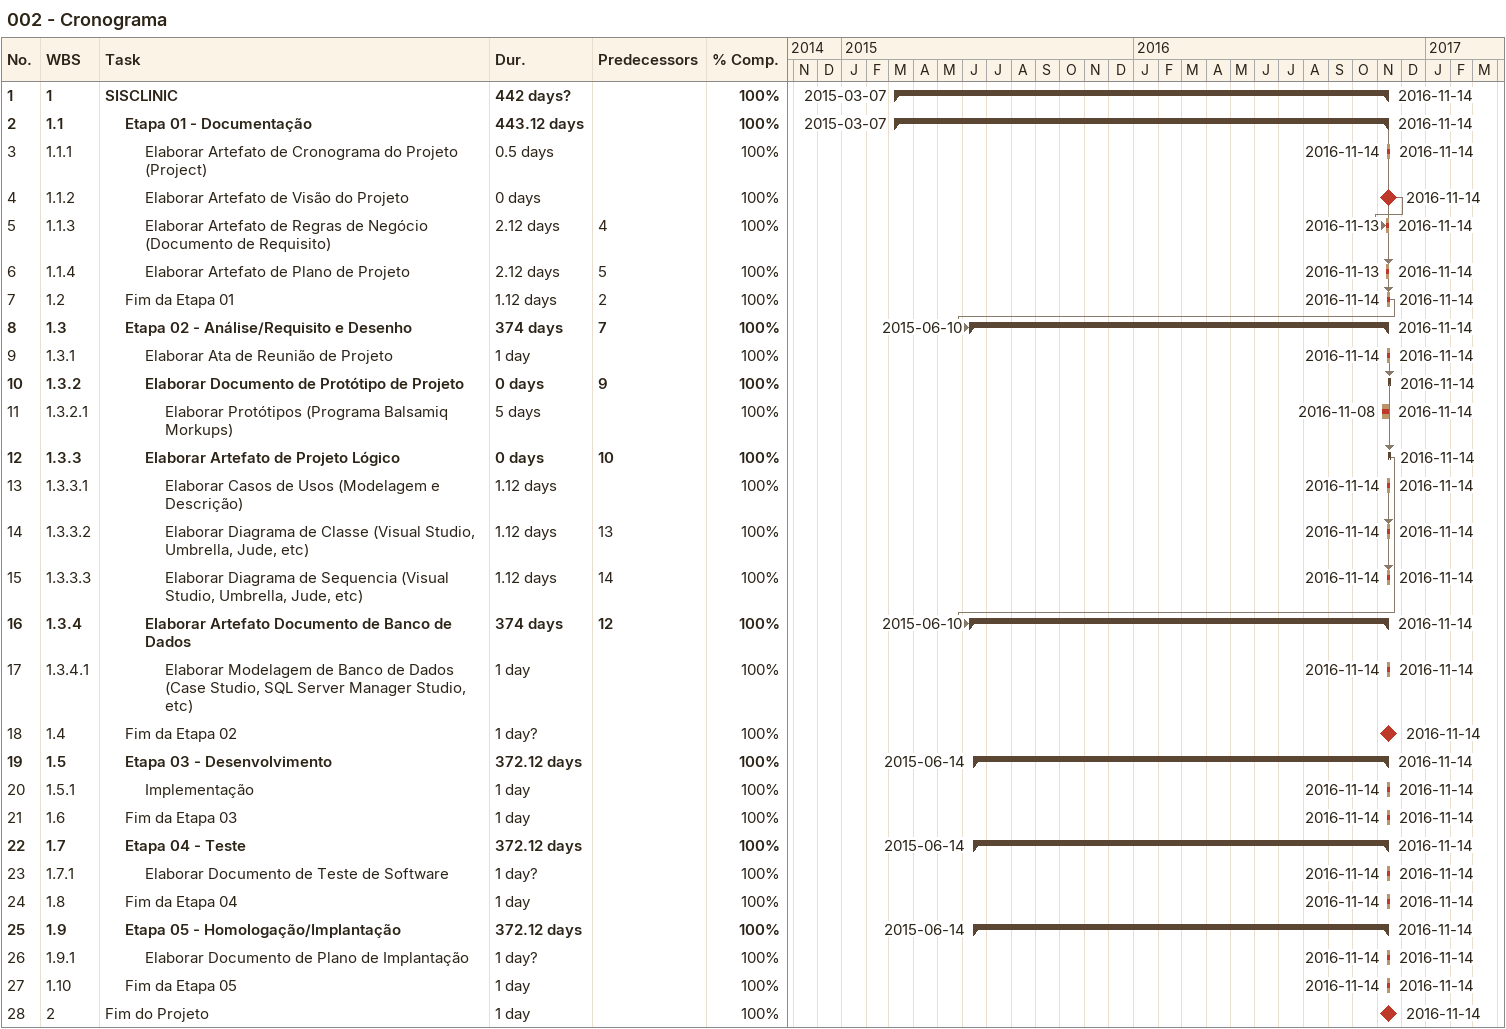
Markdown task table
002 - Cronograma

| ID | WBS | Task | Duration | Start | Finish | Predecessors | % complete |
|---|---|---|---|---|---|---|---|
| 1 | 1 | **SISCLINIC** | 442d? | 2015-03-07 | 2016-11-14 |  | 100 |
| 2 | 1.1 | **Etapa 01 - Documentação** | 443.12d | 2015-03-07 | 2016-11-14 |  | 100 |
| 3 | 1.1.1 | Elaborar Artefato de Cronograma do Projeto (Project) | 0.5d | 2016-11-14 | 2016-11-14 |  | 100 |
| 4 | 1.1.2 | Elaborar Artefato de Visão do Projeto | 0d | 2016-11-14 | 2016-11-14 |  | 100 |
| 5 | 1.1.3 | Elaborar Artefato de Regras de Negócio (Documento de Requisito) | 2.12d | 2016-11-13 | 2016-11-14 | 4 | 100 |
| 6 | 1.1.4 | Elaborar Artefato de Plano de Projeto | 2.12d | 2016-11-13 | 2016-11-14 | 5 | 100 |
| 7 | 1.2 | Fim da Etapa 01 | 1.12d | 2016-11-14 | 2016-11-14 | 2 | 100 |
| 8 | 1.3 | **Etapa 02 - Análise/Requisito e Desenho** | 374d | 2015-06-10 | 2016-11-14 | 7 | 100 |
| 9 | 1.3.1 | Elaborar Ata de Reunião de Projeto | 1d | 2016-11-14 | 2016-11-14 |  | 100 |
| 10 | 1.3.2 | **Elaborar Documento de Protótipo de Projeto** | 0d | 2016-11-14 | 2016-11-14 | 9 | 100 |
| 11 | 1.3.2.1 | Elaborar Protótipos (Programa Balsamiq Morkups) | 5d | 2016-11-08 | 2016-11-14 |  | 100 |
| 12 | 1.3.3 | **Elaborar Artefato de Projeto Lógico** | 0d | 2016-11-14 | 2016-11-14 | 10 | 100 |
| 13 | 1.3.3.1 | Elaborar Casos de Usos (Modelagem e Descrição) | 1.12d | 2016-11-14 | 2016-11-14 |  | 100 |
| 14 | 1.3.3.2 | Elaborar Diagrama de Classe (Visual Studio, Umbrella, Jude, etc) | 1.12d | 2016-11-14 | 2016-11-14 | 13 | 100 |
| 15 | 1.3.3.3 | Elaborar Diagrama de Sequencia (Visual Studio, Umbrella, Jude, etc) | 1.12d | 2016-11-14 | 2016-11-14 | 14 | 100 |
| 16 | 1.3.4 | **Elaborar Artefato Documento de Banco de Dados** | 374d | 2015-06-10 | 2016-11-14 | 12 | 100 |
| 17 | 1.3.4.1 | Elaborar Modelagem de Banco de Dados (Case Studio, SQL Server Manager Studio, etc) | 1d | 2016-11-14 | 2016-11-14 |  | 100 |
| 18 | 1.4 | Fim da Etapa 02 | 1d? | 2016-11-14 | 2016-11-14 |  | 100 |
| 19 | 1.5 | **Etapa 03 - Desenvolvimento** | 372.12d | 2015-06-14 | 2016-11-14 |  | 100 |
| 20 | 1.5.1 | Implementação | 1d | 2016-11-14 | 2016-11-14 |  | 100 |
| 21 | 1.6 | Fim da Etapa 03 | 1d | 2016-11-14 | 2016-11-14 |  | 100 |
| 22 | 1.7 | **Etapa 04 - Teste** | 372.12d | 2015-06-14 | 2016-11-14 |  | 100 |
| 23 | 1.7.1 | Elaborar Documento de Teste de Software | 1d? | 2016-11-14 | 2016-11-14 |  | 100 |
| 24 | 1.8 | Fim da Etapa 04 | 1d | 2016-11-14 | 2016-11-14 |  | 100 |
| 25 | 1.9 | **Etapa 05 - Homologação/Implantação** | 372.12d | 2015-06-14 | 2016-11-14 |  | 100 |
| 26 | 1.9.1 | Elaborar Documento de Plano de Implantação | 1d? | 2016-11-14 | 2016-11-14 |  | 100 |
| 27 | 1.10 | Fim da Etapa 05 | 1d | 2016-11-14 | 2016-11-14 |  | 100 |
| 28 | 2 | Fim do Projeto | 1d | 2016-11-14 | 2016-11-14 |  | 100 |
